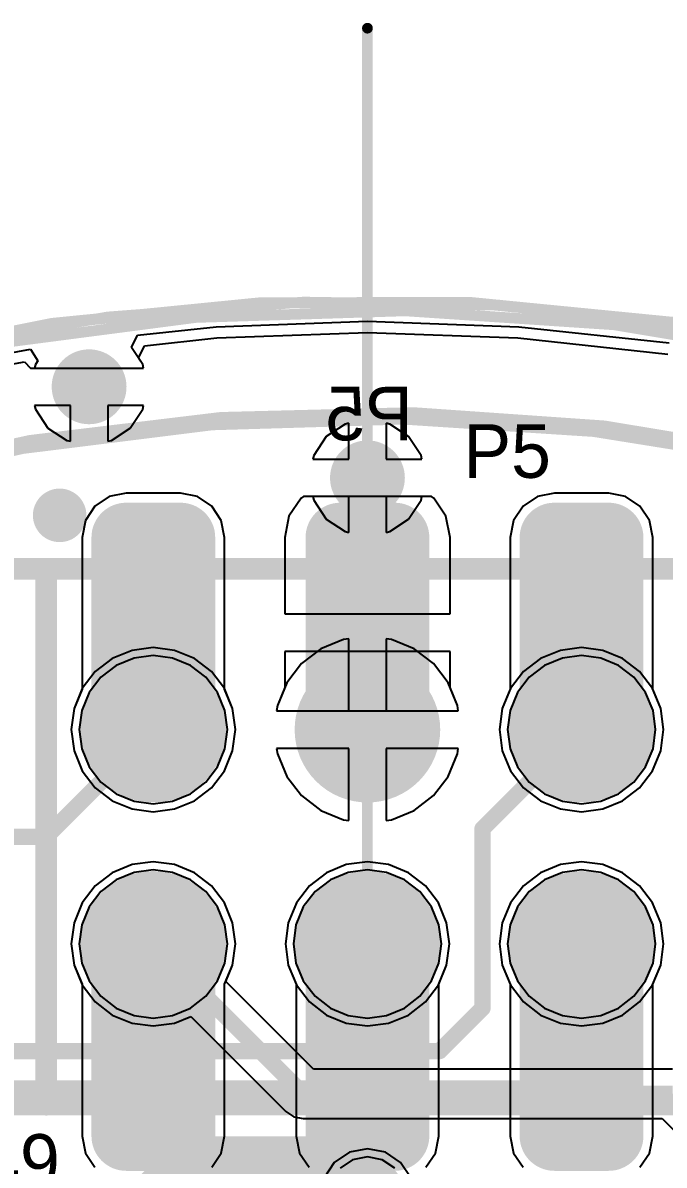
# Model space of a CAD drawing. Header units: millimetres. Extents: x 6 to 417, y 41 to 311.
# Drawn here: x 96.78 to 102.77, y 111.94 to 122.6 of the extents above; entities that cross this region are included whole.
import ezdxf

# ---------------------------------------------------------------- set-up
doc = ezdxf.new("R2010")
doc.units = ezdxf.units.MM
for name, color, linetype in [('BottomLayer', 5, 'Continuous'), ('BottomOverlay', 54, 'Continuous'), ('BottomPaste', 16, 'Continuous'), ('BottomSolder', 6, 'Continuous'), ('DrillDrawing', 1, 'Continuous'), ('KeepOutLayer', 6, 'Continuous'), ('Mechanical2', 216, 'Continuous'), ('Mechanical4', 56, 'Continuous'), ('MidLayer1', 16, 'Continuous'), ('MidLayer2', 76, 'Continuous'), ('MultiLayer', 9, 'Continuous'), ('TopLayer', 1, 'Continuous'), ('TopOverlay', 2, 'Continuous'), ('TopSolder', 216, 'Continuous')]:
    doc.layers.add(name, color=color, linetype=linetype)

msp = doc.modelspace()

# ---------------------------------------------------------------- linework, layer by layer
at = {"layer": 'BottomLayer'}
for p, q in [((97.851, 119.681), (98.587, 119.76)), ((98.587, 119.76), (100, 119.811)), ((100, 119.811), (101.413, 119.76)), ((101.413, 119.76), (102.819, 119.609)), ((97.797, 119.566), (97.851, 119.681)), ((95.789, 119.358), (96.852, 119.55)), ((96.852, 119.55), (96.921, 119.443)), ((97.902, 119.408), (97.797, 119.566)), ((96.921, 119.443), (96.898, 119.408)), ((96.898, 119.408), (96.891, 119.375)), ((96.891, 119.375), (97.909, 119.375)), ((97.909, 119.375), (97.902, 119.408)), ((97.225, 119.025), (96.891, 119.025)), ((96.891, 119.025), (96.898, 118.992)), ((96.898, 118.992), (97.015, 118.815)), ((97.225, 118.691), (97.225, 119.025)), ((97.909, 119.025), (97.575, 119.025)), ((97.575, 119.025), (97.575, 118.691)), ((97.785, 118.815), (97.902, 118.992)), ((97.902, 118.992), (97.909, 119.025)), ((97.015, 118.815), (97.192, 118.698)), ((97.608, 118.698), (97.785, 118.815)), ((99.792, 118.852), (99.615, 118.735)), ((99.825, 118.859), (99.792, 118.852)), ((99.825, 118.525), (99.825, 118.859)), ((100.208, 118.852), (100.175, 118.859)), ((100.175, 118.859), (100.175, 118.525)), ((100.385, 118.735), (100.208, 118.852)), ((97.192, 118.698), (97.225, 118.691)), ((97.575, 118.691), (97.608, 118.698)), ((99.615, 118.735), (99.498, 118.558)), ((100.502, 118.558), (100.385, 118.735)), ((99.498, 118.558), (99.491, 118.525)), ((99.491, 118.525), (99.825, 118.525)), ((100.175, 118.525), (100.509, 118.525)), ((100.509, 118.525), (100.502, 118.558)), ((97.588, 118.175), (97.455, 118.085)), ((97.746, 118.206), (97.588, 118.175)), ((98.254, 118.206), (97.746, 118.206)), ((98.412, 118.175), (98.254, 118.206)), ((98.545, 118.085), (98.412, 118.175)), ((99.38, 118.16), (99.267, 117.992)), ((99.402, 118.175), (99.38, 118.16)), ((100.598, 118.175), (99.402, 118.175)), ((100.62, 118.16), (100.598, 118.175)), ((100.733, 117.992), (100.62, 118.16)), ((101.588, 118.175), (101.455, 118.085)), ((101.746, 118.206), (101.588, 118.175)), ((102.254, 118.206), (101.746, 118.206)), ((102.412, 118.175), (102.254, 118.206)), ((102.545, 118.085), (102.412, 118.175)), ((97.455, 118.085), (97.365, 117.952)), ((98.635, 117.952), (98.545, 118.085)), ((101.455, 118.085), (101.365, 117.952)), ((102.635, 117.952), (102.545, 118.085)), ((97.365, 117.952), (97.334, 117.794)), ((98.666, 117.794), (98.635, 117.952)), ((99.267, 117.992), (99.228, 117.794)), ((100.772, 117.794), (100.733, 117.992)), ((101.365, 117.952), (101.334, 117.794)), ((102.666, 117.794), (102.635, 117.952)), ((97.334, 117.794), (97.334, 116.377)), ((98.666, 116.377), (98.666, 117.794)), ((99.228, 117.794), (99.228, 117.08)), ((100.772, 117.08), (100.772, 117.794)), ((101.334, 117.794), (101.334, 116.377)), ((102.666, 116.377), (102.666, 117.794)), ((99.228, 117.08), (100.772, 117.08)), ((100.772, 116.73), (99.228, 116.73)), ((99.228, 116.73), (99.228, 116.393)), ((100.772, 116.393), (100.772, 116.73)), ((97.334, 116.377), (97.26, 116.198)), ((98.74, 116.198), (98.666, 116.377)), ((99.228, 116.393), (99.159, 116.225)), ((100.841, 116.225), (100.772, 116.393)), ((101.334, 116.377), (101.26, 116.198)), ((102.74, 116.198), (102.666, 116.377)), ((99.159, 116.225), (99.152, 116.175)), ((100.848, 116.175), (100.841, 116.225)), ((97.26, 116.198), (97.234, 116)), ((98.766, 116), (98.74, 116.198)), ((99.152, 116.175), (100.848, 116.175)), ((101.26, 116.198), (101.234, 116)), ((102.766, 116), (102.74, 116.198)), ((97.234, 116), (97.26, 115.802)), ((98.74, 115.802), (98.766, 116)), ((101.234, 116), (101.26, 115.802)), ((102.74, 115.802), (102.766, 116)), ((97.26, 115.802), (97.336, 115.617)), ((98.664, 115.617), (98.74, 115.802)), ((99.825, 115.825), (99.152, 115.825)), ((99.152, 115.825), (99.159, 115.775)), ((99.825, 115.152), (99.825, 115.825)), ((100.848, 115.825), (100.175, 115.825)), ((100.175, 115.825), (100.175, 115.152)), ((100.841, 115.775), (100.848, 115.825)), ((101.26, 115.802), (101.336, 115.617)), ((102.664, 115.617), (102.74, 115.802)), ((99.159, 115.775), (99.246, 115.564)), ((100.754, 115.564), (100.841, 115.775)), ((97.336, 115.617), (97.458, 115.458)), ((98.542, 115.458), (98.664, 115.617)), ((101.336, 115.617), (101.458, 115.458)), ((102.542, 115.458), (102.664, 115.617)), ((99.246, 115.564), (99.384, 115.384)), ((100.616, 115.384), (100.754, 115.564)), ((97.458, 115.458), (97.617, 115.336)), ((98.383, 115.336), (98.542, 115.458)), ((99.384, 115.384), (99.564, 115.246)), ((100.436, 115.246), (100.616, 115.384)), ((101.458, 115.458), (101.617, 115.336)), ((102.383, 115.336), (102.542, 115.458)), ((97.617, 115.336), (97.802, 115.26)), ((97.802, 115.26), (98, 115.234)), ((98, 115.234), (98.198, 115.26)), ((98.198, 115.26), (98.383, 115.336)), ((101.617, 115.336), (101.802, 115.26)), ((101.802, 115.26), (102, 115.234)), ((102, 115.234), (102.198, 115.26)), ((102.198, 115.26), (102.383, 115.336)), ((99.564, 115.246), (99.775, 115.159)), ((99.775, 115.159), (99.825, 115.152)), ((100.175, 115.152), (100.225, 115.159)), ((100.225, 115.159), (100.436, 115.246)), ((97.802, 114.74), (97.617, 114.664)), ((98, 114.766), (97.802, 114.74)), ((98.198, 114.74), (98, 114.766)), ((98.383, 114.664), (98.198, 114.74)), ((99.802, 114.74), (99.617, 114.664)), ((100, 114.766), (99.802, 114.74)), ((100.198, 114.74), (100, 114.766)), ((100.383, 114.664), (100.198, 114.74)), ((101.802, 114.74), (101.617, 114.664)), ((102, 114.766), (101.802, 114.74)), ((102.198, 114.74), (102, 114.766)), ((102.383, 114.664), (102.198, 114.74)), ((97.617, 114.664), (97.458, 114.542)), ((98.542, 114.542), (98.383, 114.664)), ((99.617, 114.664), (99.458, 114.542)), ((100.542, 114.542), (100.383, 114.664)), ((101.617, 114.664), (101.458, 114.542)), ((102.542, 114.542), (102.383, 114.664)), ((97.458, 114.542), (97.336, 114.383)), ((98.664, 114.383), (98.542, 114.542)), ((99.458, 114.542), (99.336, 114.383)), ((100.664, 114.383), (100.542, 114.542)), ((101.458, 114.542), (101.336, 114.383)), ((102.664, 114.383), (102.542, 114.542)), ((97.336, 114.383), (97.26, 114.198)), ((98.74, 114.198), (98.664, 114.383)), ((99.336, 114.383), (99.26, 114.198)), ((100.74, 114.198), (100.664, 114.383)), ((101.336, 114.383), (101.26, 114.198)), ((102.74, 114.198), (102.664, 114.383)), ((97.26, 114.198), (97.234, 114)), ((98.766, 114), (98.74, 114.198)), ((99.26, 114.198), (99.234, 114)), ((100.766, 114), (100.74, 114.198)), ((101.26, 114.198), (101.234, 114)), ((102.766, 114), (102.74, 114.198)), ((97.234, 114), (97.26, 113.802)), ((98.74, 113.802), (98.766, 114)), ((99.234, 114), (99.26, 113.802)), ((100.74, 113.802), (100.766, 114)), ((101.234, 114), (101.26, 113.802)), ((102.74, 113.802), (102.766, 114)), ((97.26, 113.802), (97.334, 113.623)), ((98.666, 113.623), (98.74, 113.802)), ((99.26, 113.802), (99.334, 113.623)), ((100.666, 113.623), (100.74, 113.802)), ((101.26, 113.802), (101.334, 113.623)), ((102.666, 113.623), (102.74, 113.802)), ((97.334, 113.623), (97.334, 112.206)), ((98.666, 112.206), (98.666, 113.623)), ((99.334, 113.623), (99.334, 112.206)), ((100.666, 112.206), (100.666, 113.623)), ((101.334, 113.623), (101.334, 112.206)), ((102.666, 112.206), (102.666, 113.623)), ((97.334, 112.206), (97.365, 112.048)), ((98.635, 112.048), (98.666, 112.206)), ((99.334, 112.206), (99.365, 112.048)), ((100.635, 112.048), (100.666, 112.206)), ((101.334, 112.206), (101.365, 112.048)), ((102.635, 112.048), (102.666, 112.206)), ((97.365, 112.048), (97.455, 111.915)), ((98.545, 111.915), (98.635, 112.048)), ((99.365, 112.048), (99.455, 111.915)), ((100.545, 111.915), (100.635, 112.048)), ((101.365, 112.048), (101.455, 111.915)), ((102.545, 111.915), (102.635, 112.048))]:
    msp.add_line(p, q, dxfattribs=at)
for points, const_width in [([(97.26, 119.2, 1), (97.54, 119.2, 1)], 0.279), ([(99.86, 118.35, 1), (100.14, 118.35, 1)], 0.279), ([(99.898, 118.35, 1), (100.102, 118.35, 1)], 0.203), ([(97.619, 117.794, 1), (97.873, 117.794, 1)], 0.254), ([(98.127, 117.794, 1), (98.381, 117.794, 1)], 0.254), ([(99.619, 117.794, 1), (99.873, 117.794, 1)], 0.254), ([(100.127, 117.794, 1), (100.381, 117.794, 1)], 0.254), ([(101.619, 117.794, 1), (101.873, 117.794, 1)], 0.254), ([(102.127, 117.794, 1), (102.381, 117.794, 1)], 0.254), ([(99.898, 116.905, 1), (100.102, 116.905, 1)], 0.203), ([(97.695, 116, 1), (98.305, 116, 1)], 0.61), ([(99.695, 116, 1), (100.305, 116, 1)], 0.61), ([(101.695, 116, 1), (102.305, 116, 1)], 0.61), ([(97.619, 116.016, 1), (97.873, 116.016, 1)], 0.254), ([(98.127, 116.016, 1), (98.381, 116.016, 1)], 0.254), ([(99.619, 116.016, 1), (99.873, 116.016, 1)], 0.254), ([(100.127, 116.016, 1), (100.381, 116.016, 1)], 0.254), ([(101.619, 116.016, 1), (101.873, 116.016, 1)], 0.254), ([(102.127, 116.016, 1), (102.381, 116.016, 1)], 0.254), ([(97.695, 114, 1), (98.305, 114, 1)], 0.61), ([(99.695, 114, 1), (100.305, 114, 1)], 0.61), ([(101.695, 114, 1), (102.305, 114, 1)], 0.61), ([(97.619, 113.984, 1), (97.873, 113.984, 1)], 0.254), ([(98.127, 113.984, 1), (98.381, 113.984, 1)], 0.254), ([(99.619, 113.984, 1), (99.873, 113.984, 1)], 0.254), ([(100.127, 113.984, 1), (100.381, 113.984, 1)], 0.254), ([(101.619, 113.984, 1), (101.873, 113.984, 1)], 0.254), ([(102.127, 113.984, 1), (102.381, 113.984, 1)], 0.254), ([(99.898, 113.095, 1), (100.102, 113.095, 1)], 0.203), ([(97.619, 112.206, 1), (97.873, 112.206, 1)], 0.254), ([(98.127, 112.206, 1), (98.381, 112.206, 1)], 0.254), ([(99.619, 112.206, 1), (99.873, 112.206, 1)], 0.254), ([(100.127, 112.206, 1), (100.381, 112.206, 1)], 0.254), ([(101.619, 112.206, 1), (101.873, 112.206, 1)], 0.254), ([(102.127, 112.206, 1), (102.381, 112.206, 1)], 0.254)]:
    msp.add_lwpolyline(points, format="xyb", close=True, dxfattribs=dict(at, const_width=const_width))
at = {"layer": 'BottomLayer', "const_width": 0.406}
for points in [[(100, 116.905), (100, 118.35)], [(100, 111.65), (100, 113.095)]]:
    msp.add_lwpolyline(points, dxfattribs=at)
at = {"layer": 'BottomLayer'}
for points in [[(97.746, 118.048), (97.746, 115.762), (98.254, 118.048), (98.254, 115.762)], [(99.746, 118.048), (99.746, 115.762), (100.254, 118.048), (100.254, 115.762)], [(101.746, 118.048), (101.746, 115.762), (102.254, 118.048), (102.254, 115.762)], [(97.492, 117.794), (97.492, 116.016), (98.508, 117.794), (98.508, 116.016)], [(99.492, 117.794), (99.492, 116.016), (100.508, 117.794), (100.508, 116.016)], [(101.492, 117.794), (101.492, 116.016), (102.508, 117.794), (102.508, 116.016)], [(97.746, 114.238), (97.746, 111.952), (98.254, 114.238), (98.254, 111.952)], [(99.746, 114.238), (99.746, 111.952), (100.254, 114.238), (100.254, 111.952)], [(101.746, 114.238), (101.746, 111.952), (102.254, 114.238), (102.254, 111.952)], [(97.492, 113.984), (97.492, 112.206), (98.508, 113.984), (98.508, 112.206)], [(99.492, 113.984), (99.492, 112.206), (100.508, 113.984), (100.508, 112.206)], [(101.492, 113.984), (101.492, 112.206), (102.508, 113.984), (102.508, 112.206)]]:
    msp.add_solid(points, dxfattribs=at)
at = {"layer": 'BottomOverlay'}
for points, const_width in [([(97.25, 118, 1), (97, 118, 1)], 0.25), ([(96.938, 118, 1), (97.063, 118, 1)], 0.125), ([(97.188, 118, 1), (97.313, 118, 1)], 0.125), ([(96.949, 117.5, 1), (97.051, 117.5, 1)], 0.102), ([(96.949, 117.5, 1), (97.051, 117.5, 1)], 0.102), ([(96.949, 117.5, 1), (97.051, 117.5, 1)], 0.102), ([(96.949, 117.5, 1), (97.051, 117.5, 1)], 0.102), ([(96.949, 112.5, 1), (97.051, 112.5, 1)], 0.102), ([(96.949, 112.5, 1), (97.051, 112.5, 1)], 0.102), ([(96.949, 112.5, 1), (97.051, 112.5, 1)], 0.102), ([(96.949, 112.5, 1), (97.051, 112.5, 1)], 0.102)]:
    msp.add_lwpolyline(points, format="xyb", close=True, dxfattribs=dict(at, const_width=const_width))
at = {"layer": 'BottomOverlay', "const_width": 0.203}
for points in [[(91, 117.5), (97, 117.5)], [(97, 112.5), (97, 117.5)], [(97, 112.5), (97, 117.5)], [(97, 117.5), (103, 117.5)], [(91, 112.5), (97, 112.5)], [(97, 112.5), (103, 112.5)]]:
    msp.add_lwpolyline(points, dxfattribs=at)
at = {"layer": 'BottomPaste', "const_width": 0.204}
for points in [[(97.644, 117.794, 1), (97.848, 117.794, 1)], [(98.152, 117.794, 1), (98.356, 117.794, 1)], [(99.644, 117.794, 1), (99.848, 117.794, 1)], [(100.152, 117.794, 1), (100.356, 117.794, 1)], [(101.644, 117.794, 1), (101.848, 117.794, 1)], [(102.152, 117.794, 1), (102.356, 117.794, 1)], [(97.644, 116.016, 1), (97.848, 116.016, 1)], [(98.152, 116.016, 1), (98.356, 116.016, 1)], [(99.644, 116.016, 1), (99.848, 116.016, 1)], [(100.152, 116.016, 1), (100.356, 116.016, 1)], [(101.644, 116.016, 1), (101.848, 116.016, 1)], [(102.152, 116.016, 1), (102.356, 116.016, 1)], [(97.644, 113.984, 1), (97.848, 113.984, 1)], [(98.152, 113.984, 1), (98.356, 113.984, 1)], [(99.644, 113.984, 1), (99.848, 113.984, 1)], [(100.152, 113.984, 1), (100.356, 113.984, 1)], [(101.644, 113.984, 1), (101.848, 113.984, 1)], [(102.152, 113.984, 1), (102.356, 113.984, 1)], [(97.644, 112.206, 1), (97.848, 112.206, 1)], [(98.152, 112.206, 1), (98.356, 112.206, 1)], [(99.644, 112.206, 1), (99.848, 112.206, 1)], [(100.152, 112.206, 1), (100.356, 112.206, 1)], [(101.644, 112.206, 1), (101.848, 112.206, 1)], [(102.152, 112.206, 1), (102.356, 112.206, 1)]]:
    msp.add_lwpolyline(points, format="xyb", close=True, dxfattribs=at)
at = {"layer": 'BottomPaste'}
for points in [[(97.746, 117.998), (97.746, 115.812), (98.254, 117.998), (98.254, 115.812)], [(99.746, 117.998), (99.746, 115.812), (100.254, 117.998), (100.254, 115.812)], [(101.746, 117.998), (101.746, 115.812), (102.254, 117.998), (102.254, 115.812)], [(97.542, 117.794), (97.542, 116.016), (98.458, 117.794), (98.458, 116.016)], [(99.542, 117.794), (99.542, 116.016), (100.458, 117.794), (100.458, 116.016)], [(101.542, 117.794), (101.542, 116.016), (102.458, 117.794), (102.458, 116.016)], [(97.746, 114.188), (97.746, 112.002), (98.254, 114.188), (98.254, 112.002)], [(99.746, 114.188), (99.746, 112.002), (100.254, 114.188), (100.254, 112.002)], [(101.746, 114.188), (101.746, 112.002), (102.254, 114.188), (102.254, 112.002)], [(97.542, 113.984), (97.542, 112.206), (98.458, 113.984), (98.458, 112.206)], [(99.542, 113.984), (99.542, 112.206), (100.458, 113.984), (100.458, 112.206)], [(101.542, 113.984), (101.542, 112.206), (102.458, 113.984), (102.458, 112.206)]]:
    msp.add_solid(points, dxfattribs=at)
at = {"layer": 'BottomSolder'}
for points, const_width in [([(97.225, 119.2, 1), (97.575, 119.2, 1)], 0.349), ([(99.825, 118.35, 1), (100.175, 118.35, 1)], 0.349), ([(97.584, 117.794, 1), (97.908, 117.794, 1)], 0.324), ([(98.092, 117.794, 1), (98.416, 117.794, 1)], 0.324), ([(99.584, 117.794, 1), (99.908, 117.794, 1)], 0.324), ([(100.092, 117.794, 1), (100.416, 117.794, 1)], 0.324), ([(101.584, 117.794, 1), (101.908, 117.794, 1)], 0.324), ([(102.092, 117.794, 1), (102.416, 117.794, 1)], 0.324), ([(97.66, 116, 1), (98.34, 116, 1)], 0.68), ([(99.66, 116, 1), (100.34, 116, 1)], 0.68), ([(101.66, 116, 1), (102.34, 116, 1)], 0.68), ([(97.584, 116.016, 1), (97.908, 116.016, 1)], 0.324), ([(98.092, 116.016, 1), (98.416, 116.016, 1)], 0.324), ([(99.584, 116.016, 1), (99.908, 116.016, 1)], 0.324), ([(100.092, 116.016, 1), (100.416, 116.016, 1)], 0.324), ([(101.584, 116.016, 1), (101.908, 116.016, 1)], 0.324), ([(102.092, 116.016, 1), (102.416, 116.016, 1)], 0.324), ([(97.66, 114, 1), (98.34, 114, 1)], 0.68), ([(99.66, 114, 1), (100.34, 114, 1)], 0.68), ([(101.66, 114, 1), (102.34, 114, 1)], 0.68), ([(97.584, 113.984, 1), (97.908, 113.984, 1)], 0.324), ([(98.092, 113.984, 1), (98.416, 113.984, 1)], 0.324), ([(99.584, 113.984, 1), (99.908, 113.984, 1)], 0.324), ([(100.092, 113.984, 1), (100.416, 113.984, 1)], 0.324), ([(101.584, 113.984, 1), (101.908, 113.984, 1)], 0.324), ([(102.092, 113.984, 1), (102.416, 113.984, 1)], 0.324), ([(97.584, 112.206, 1), (97.908, 112.206, 1)], 0.324), ([(98.092, 112.206, 1), (98.416, 112.206, 1)], 0.324), ([(99.584, 112.206, 1), (99.908, 112.206, 1)], 0.324), ([(100.092, 112.206, 1), (100.416, 112.206, 1)], 0.324), ([(101.584, 112.206, 1), (101.908, 112.206, 1)], 0.324), ([(102.092, 112.206, 1), (102.416, 112.206, 1)], 0.324), ([(99.825, 111.65, 1), (100.175, 111.65, 1)], 0.349)]:
    msp.add_lwpolyline(points, format="xyb", close=True, dxfattribs=dict(at, const_width=const_width))
for points in [[(97.746, 118.118), (97.746, 115.692), (98.254, 118.118), (98.254, 115.692)], [(99.746, 118.118), (99.746, 115.692), (100.254, 118.118), (100.254, 115.692)], [(101.746, 118.118), (101.746, 115.692), (102.254, 118.118), (102.254, 115.692)], [(97.422, 117.794), (97.422, 116.016), (98.578, 117.794), (98.578, 116.016)], [(99.422, 117.794), (99.422, 116.016), (100.578, 117.794), (100.578, 116.016)], [(101.422, 117.794), (101.422, 116.016), (102.578, 117.794), (102.578, 116.016)], [(97.746, 114.308), (97.746, 111.882), (98.254, 114.308), (98.254, 111.882)], [(99.746, 114.308), (99.746, 111.882), (100.254, 114.308), (100.254, 111.882)], [(101.746, 114.308), (101.746, 111.882), (102.254, 114.308), (102.254, 111.882)], [(97.422, 113.984), (97.422, 112.206), (98.578, 113.984), (98.578, 112.206)], [(99.422, 113.984), (99.422, 112.206), (100.578, 113.984), (100.578, 112.206)], [(101.422, 113.984), (101.422, 112.206), (102.578, 113.984), (102.578, 112.206)]]:
    msp.add_solid(points, dxfattribs=at)
at = {"layer": 'DrillDrawing', "const_width": 0.1}
for points in [[(119.986, 99, -39.996351), (119.986, 101)], [(119.982, 99, -39.98872), (119.982, 101)]]:
    msp.add_lwpolyline(points, format="xyb", dxfattribs=at)
at = {"layer": 'DrillDrawing'}
for points, const_width in [([(97.324, 119.2, 1), (97.476, 119.2, 1)], 0.152), ([(99.924, 118.35, 1), (100.076, 118.35, 1)], 0.152), ([(97.797, 116, 1), (98.203, 116, 1)], 0.406), ([(99.797, 116, 1), (100.203, 116, 1)], 0.406), ([(101.797, 116, 1), (102.203, 116, 1)], 0.406), ([(97.797, 114, 1), (98.203, 114, 1)], 0.406), ([(99.797, 114, 1), (100.203, 114, 1)], 0.406), ([(101.797, 114, 1), (102.203, 114, 1)], 0.406)]:
    msp.add_lwpolyline(points, format="xyb", close=True, dxfattribs=dict(at, const_width=const_width))
at = {"layer": 'KeepOutLayer', "const_width": 0.1}
msp.add_lwpolyline([(119.986, 99, -39.996351), (119.986, 101)], format="xyb", dxfattribs=at)
at = {"layer": 'Mechanical2', "const_width": 0.1}
msp.add_lwpolyline([(100, 105.08), (100, 122.547)], dxfattribs=at)
msp.add_lwpolyline([(100, 105.08), (100, 122.547)], dxfattribs=at)
at = {"layer": 'Mechanical2', "const_width": 0.05}
msp.add_lwpolyline([(99.975, 122.547, 1), (100.025, 122.547, 1)], format="xyb", close=True, dxfattribs=at)
msp.add_lwpolyline([(99.975, 122.547, 1), (100.025, 122.547, 1)], format="xyb", close=True, dxfattribs=at)
at = {"layer": 'Mechanical4', "const_width": 0.1}
for points in [[(87.554, 115.652, -0.358073), (112.941, 115.252)], [(87.643, 115.611, -0.357791), (112.902, 115.169)], [(88.667, 115.203, -0.344134), (112.002, 114.686)], [(88.669, 115.124, -0.342849), (111.859, 114.72)]]:
    msp.add_lwpolyline(points, format="xyb", dxfattribs=at)
at = {"layer": 'MidLayer1'}
for p, q in [((97.916, 119.583), (98.594, 119.656)), ((98.594, 119.656), (100, 119.707)), ((100, 119.707), (101.406, 119.656)), ((101.406, 119.656), (102.805, 119.506)), ((97.862, 119.468), (97.916, 119.583)), ((95.811, 119.256), (96.796, 119.434)), ((96.796, 119.434), (96.853, 119.375)), ((97.902, 119.408), (97.862, 119.468)), ((96.853, 119.375), (97.909, 119.375)), ((97.909, 119.375), (97.902, 119.408)), ((97.225, 119.025), (96.891, 119.025)), ((96.891, 119.025), (96.898, 118.992)), ((96.898, 118.992), (97.015, 118.815)), ((97.225, 118.691), (97.225, 119.025)), ((97.909, 119.025), (97.575, 119.025)), ((97.575, 119.025), (97.575, 118.691)), ((97.785, 118.815), (97.902, 118.992)), ((97.902, 118.992), (97.909, 119.025)), ((97.015, 118.815), (97.192, 118.698)), ((97.608, 118.698), (97.785, 118.815)), ((99.792, 118.852), (99.615, 118.735)), ((99.825, 118.859), (99.792, 118.852)), ((99.825, 118.525), (99.825, 118.859)), ((100.208, 118.852), (100.175, 118.859)), ((100.175, 118.859), (100.175, 118.525)), ((100.385, 118.735), (100.208, 118.852)), ((97.192, 118.698), (97.225, 118.691)), ((97.575, 118.691), (97.608, 118.698)), ((99.615, 118.735), (99.498, 118.558)), ((100.502, 118.558), (100.385, 118.735)), ((99.498, 118.558), (99.491, 118.525)), ((99.491, 118.525), (99.825, 118.525)), ((100.175, 118.525), (100.509, 118.525)), ((100.509, 118.525), (100.502, 118.558)), ((99.825, 118.175), (99.491, 118.175)), ((99.491, 118.175), (99.498, 118.142)), ((99.498, 118.142), (99.615, 117.965)), ((99.825, 117.841), (99.825, 118.175)), ((100.509, 118.175), (100.175, 118.175)), ((100.175, 118.175), (100.175, 117.841)), ((100.385, 117.965), (100.502, 118.142)), ((100.502, 118.142), (100.509, 118.175)), ((99.615, 117.965), (99.792, 117.848)), ((100.208, 117.848), (100.385, 117.965)), ((99.792, 117.848), (99.825, 117.841)), ((100.175, 117.841), (100.208, 117.848)), ((99.564, 116.754), (99.384, 116.616)), ((99.775, 116.841), (99.564, 116.754)), ((99.825, 116.848), (99.775, 116.841)), ((99.825, 116.175), (99.825, 116.848)), ((100.225, 116.841), (100.175, 116.848)), ((100.175, 116.848), (100.175, 116.175)), ((100.436, 116.754), (100.225, 116.841)), ((100.616, 116.616), (100.436, 116.754)), ((97.821, 116.668), (97.654, 116.599)), ((98, 116.692), (97.821, 116.668)), ((98.179, 116.668), (98, 116.692)), ((98.346, 116.599), (98.179, 116.668)), ((101.821, 116.668), (101.654, 116.599)), ((102, 116.692), (101.821, 116.668)), ((102.179, 116.668), (102, 116.692)), ((102.346, 116.599), (102.179, 116.668)), ((97.654, 116.599), (97.511, 116.489)), ((98.489, 116.489), (98.346, 116.599)), ((99.384, 116.616), (99.246, 116.436)), ((100.754, 116.436), (100.616, 116.616)), ((101.654, 116.599), (101.511, 116.489)), ((102.489, 116.489), (102.346, 116.599)), ((97.511, 116.489), (97.401, 116.346)), ((98.599, 116.346), (98.489, 116.489)), ((99.246, 116.436), (99.159, 116.225)), ((100.841, 116.225), (100.754, 116.436)), ((101.511, 116.489), (101.401, 116.346)), ((102.599, 116.346), (102.489, 116.489)), ((97.401, 116.346), (97.332, 116.179)), ((98.668, 116.179), (98.599, 116.346)), ((101.401, 116.346), (101.332, 116.179)), ((102.668, 116.179), (102.599, 116.346)), ((99.159, 116.225), (99.152, 116.175)), ((100.848, 116.175), (100.841, 116.225)), ((97.332, 116.179), (97.308, 116)), ((98.692, 116), (98.668, 116.179)), ((99.152, 116.175), (99.825, 116.175)), ((100.175, 116.175), (100.848, 116.175)), ((101.332, 116.179), (101.308, 116)), ((102.692, 116), (102.668, 116.179)), ((97.308, 116), (97.332, 115.821)), ((98.668, 115.821), (98.692, 116)), ((101.308, 116), (101.332, 115.821)), ((102.668, 115.821), (102.692, 116)), ((97.332, 115.821), (97.401, 115.654)), ((98.599, 115.654), (98.668, 115.821)), ((99.825, 115.825), (99.152, 115.825)), ((99.152, 115.825), (99.159, 115.775)), ((99.825, 115.152), (99.825, 115.825)), ((100.848, 115.825), (100.175, 115.825)), ((100.175, 115.825), (100.175, 115.152)), ((100.841, 115.775), (100.848, 115.825)), ((101.332, 115.821), (101.401, 115.654)), ((102.599, 115.654), (102.668, 115.821)), ((99.159, 115.775), (99.246, 115.564)), ((100.754, 115.564), (100.841, 115.775)), ((97.401, 115.654), (97.511, 115.511)), ((98.489, 115.511), (98.599, 115.654)), ((101.401, 115.654), (101.511, 115.511)), ((102.489, 115.511), (102.599, 115.654)), ((97.511, 115.511), (97.654, 115.401)), ((98.346, 115.401), (98.489, 115.511)), ((99.246, 115.564), (99.384, 115.384)), ((100.616, 115.384), (100.754, 115.564)), ((101.511, 115.511), (101.654, 115.401)), ((102.346, 115.401), (102.489, 115.511)), ((97.654, 115.401), (97.821, 115.332)), ((98.179, 115.332), (98.346, 115.401)), ((99.384, 115.384), (99.564, 115.246)), ((100.436, 115.246), (100.616, 115.384)), ((101.654, 115.401), (101.821, 115.332)), ((102.179, 115.332), (102.346, 115.401)), ((97.821, 115.332), (98, 115.308)), ((98, 115.308), (98.179, 115.332)), ((101.821, 115.332), (102, 115.308)), ((102, 115.308), (102.179, 115.332)), ((99.564, 115.246), (99.775, 115.159)), ((99.775, 115.159), (99.825, 115.152)), ((100.175, 115.152), (100.225, 115.159)), ((100.225, 115.159), (100.436, 115.246)), ((97.821, 114.668), (97.654, 114.599)), ((98, 114.692), (97.821, 114.668)), ((98.179, 114.668), (98, 114.692)), ((98.346, 114.599), (98.179, 114.668)), ((99.821, 114.668), (99.654, 114.599)), ((100, 114.692), (99.821, 114.668)), ((100.179, 114.668), (100, 114.692)), ((100.346, 114.599), (100.179, 114.668)), ((101.821, 114.668), (101.654, 114.599)), ((102, 114.692), (101.821, 114.668)), ((102.179, 114.668), (102, 114.692)), ((102.346, 114.599), (102.179, 114.668)), ((97.654, 114.599), (97.511, 114.489)), ((98.489, 114.489), (98.346, 114.599)), ((99.654, 114.599), (99.511, 114.489)), ((100.489, 114.489), (100.346, 114.599)), ((101.654, 114.599), (101.511, 114.489)), ((102.489, 114.489), (102.346, 114.599)), ((97.511, 114.489), (97.401, 114.346)), ((98.599, 114.346), (98.489, 114.489)), ((99.511, 114.489), (99.401, 114.346)), ((100.599, 114.346), (100.489, 114.489)), ((101.511, 114.489), (101.401, 114.346)), ((102.599, 114.346), (102.489, 114.489)), ((97.401, 114.346), (97.332, 114.179)), ((98.668, 114.179), (98.599, 114.346)), ((99.401, 114.346), (99.332, 114.179)), ((100.668, 114.179), (100.599, 114.346)), ((101.401, 114.346), (101.332, 114.179)), ((102.668, 114.179), (102.599, 114.346)), ((97.332, 114.179), (97.308, 114)), ((98.692, 114), (98.668, 114.179)), ((99.332, 114.179), (99.308, 114)), ((100.692, 114), (100.668, 114.179)), ((101.332, 114.179), (101.308, 114)), ((102.692, 114), (102.668, 114.179)), ((97.308, 114), (97.332, 113.821)), ((98.668, 113.821), (98.692, 114)), ((99.308, 114), (99.332, 113.821)), ((100.668, 113.821), (100.692, 114)), ((101.308, 114), (101.332, 113.821)), ((102.668, 113.821), (102.692, 114)), ((97.332, 113.821), (97.401, 113.654)), ((98.599, 113.654), (98.668, 113.821)), ((99.332, 113.821), (99.401, 113.654)), ((100.599, 113.654), (100.668, 113.821)), ((101.332, 113.821), (101.401, 113.654)), ((102.599, 113.654), (102.668, 113.821)), ((97.401, 113.654), (97.511, 113.511)), ((98.489, 113.511), (98.599, 113.654)), ((99.401, 113.654), (99.511, 113.511)), ((100.489, 113.511), (100.599, 113.654)), ((101.401, 113.654), (101.511, 113.511)), ((102.489, 113.511), (102.599, 113.654)), ((97.511, 113.511), (97.654, 113.401)), ((98.346, 113.401), (98.489, 113.511)), ((99.511, 113.511), (99.654, 113.401)), ((100.346, 113.401), (100.489, 113.511)), ((101.511, 113.511), (101.654, 113.401)), ((102.346, 113.401), (102.489, 113.511)), ((97.654, 113.401), (97.821, 113.332)), ((98.179, 113.332), (98.346, 113.401)), ((99.654, 113.401), (99.821, 113.332)), ((100.179, 113.332), (100.346, 113.401)), ((101.654, 113.401), (101.821, 113.332)), ((102.179, 113.332), (102.346, 113.401)), ((97.821, 113.332), (98, 113.308)), ((98, 113.308), (98.179, 113.332)), ((99.821, 113.332), (100, 113.308)), ((100, 113.308), (100.179, 113.332)), ((101.821, 113.332), (102, 113.308)), ((102, 113.308), (102.179, 113.332)), ((99.861, 111.985), (99.744, 111.906)), ((100, 112.013), (99.861, 111.985)), ((100.139, 111.985), (100, 112.013)), ((100.256, 111.906), (100.139, 111.985))]:
    msp.add_line(p, q, dxfattribs=at)
for points, const_width in [([(97.26, 119.2, 1), (97.54, 119.2, 1)], 0.279), ([(99.86, 118.35, 1), (100.14, 118.35, 1)], 0.279), ([(97.695, 116, 1), (98.305, 116, 1)], 0.61), ([(99.695, 116, 1), (100.305, 116, 1)], 0.61), ([(101.695, 116, 1), (102.305, 116, 1)], 0.61), ([(97.695, 114, 1), (98.305, 114, 1)], 0.61), ([(99.695, 114, 1), (100.305, 114, 1)], 0.61), ([(101.695, 114, 1), (102.305, 114, 1)], 0.61)]:
    msp.add_lwpolyline(points, format="xyb", close=True, dxfattribs=dict(at, const_width=const_width))
at = {"layer": 'MidLayer2'}
for points, const_width in [([(97.26, 119.2, 1), (97.54, 119.2, 1)], 0.279), ([(99.86, 118.35, 1), (100.14, 118.35, 1)], 0.279), ([(97.695, 116, 1), (98.305, 116, 1)], 0.61), ([(99.695, 116, 1), (100.305, 116, 1)], 0.61), ([(101.695, 116, 1), (102.305, 116, 1)], 0.61), ([(97.962, 116, 1), (98.038, 116, 1)], 0.0762), ([(101.962, 116, 1), (102.038, 116, 1)], 0.0762), ([(101.037, 115.075, 1), (101.113, 115.075, 1)], 0.0762), ([(101.037, 115.075, 1), (101.113, 115.075, 1)], 0.0762), ([(96.962, 115, 1), (97.038, 115, 1)], 0.0762), ([(96.987, 115.025, 1), (97.063, 115.025, 1)], 0.0762), ([(97.695, 114, 1), (98.305, 114, 1)], 0.61), ([(99.695, 114, 1), (100.305, 114, 1)], 0.61), ([(101.695, 114, 1), (102.305, 114, 1)], 0.61), ([(101.962, 114, 1), (102.038, 114, 1)], 0.0762), ([(101.037, 113.4, 1), (101.113, 113.4, 1)], 0.0762), ([(101.037, 113.4, 1), (101.113, 113.4, 1)], 0.0762), ([(101.962, 113.125, 1), (102.038, 113.125, 1)], 0.0762), ([(101.962, 113.125, 1), (102.038, 113.125, 1)], 0.0762), ([(100.637, 113, 1), (100.713, 113, 1)], 0.0762), ([(100.637, 113, 1), (100.713, 113, 1)], 0.0762), ([(101.487, 112.65, 1), (101.563, 112.65, 1)], 0.0762), ([(101.487, 112.65, 1), (101.563, 112.65, 1)], 0.0762), ([(98.223, 112, 1), (98.427, 112, 1)], 0.203), ([(98.223, 112, 1), (98.427, 112, 1)], 0.203), ([(99.573, 112, 1), (99.777, 112, 1)], 0.203), ([(99.573, 112, 1), (99.777, 112, 1)], 0.203)]:
    msp.add_lwpolyline(points, format="xyb", close=True, dxfattribs=dict(at, const_width=const_width))
for points, const_width in [([(97.025, 115.025), (98, 116)], 0.152), ([(101.075, 115.075), (102, 116)], 0.152), ([(101.075, 113.4), (101.075, 115.075)], 0.152), ([(93.575, 115), (97, 115)], 0.152), ([(102, 113.125), (102, 114)], 0.152), ([(100.675, 113), (101.075, 113.4)], 0.152), ([(101.525, 112.65), (102, 113.125)], 0.152), ([(93.225, 113), (100.675, 113)], 0.152), ([(93.375, 112.65), (101.525, 112.65)], 0.152), ([(97.55, 111.225), (98.325, 112)], 0.406), ([(98.325, 112), (99.675, 112)], 0.406), ([(99.675, 112), (100, 111.675)], 0.406)]:
    msp.add_lwpolyline(points, dxfattribs=dict(at, const_width=const_width))
at = {"layer": 'MultiLayer'}
for points, const_width in [([(97.26, 119.2, 1), (97.54, 119.2, 1)], 0.279), ([(99.86, 118.35, 1), (100.14, 118.35, 1)], 0.279), ([(97.695, 116, 1), (98.305, 116, 1)], 0.61), ([(99.695, 116, 1), (100.305, 116, 1)], 0.61), ([(101.695, 116, 1), (102.305, 116, 1)], 0.61), ([(97.695, 114, 1), (98.305, 114, 1)], 0.61), ([(99.695, 114, 1), (100.305, 114, 1)], 0.61), ([(101.695, 114, 1), (102.305, 114, 1)], 0.61)]:
    msp.add_lwpolyline(points, format="xyb", close=True, dxfattribs=dict(at, const_width=const_width))
at = {"layer": 'TopLayer'}
for p, q in [((97.851, 119.681), (98.587, 119.76)), ((98.587, 119.76), (100, 119.811)), ((100, 119.811), (101.413, 119.76)), ((101.413, 119.76), (102.819, 119.609)), ((97.797, 119.566), (97.851, 119.681)), ((95.789, 119.358), (96.852, 119.55)), ((96.852, 119.55), (96.921, 119.443)), ((97.902, 119.408), (97.797, 119.566)), ((96.921, 119.443), (96.898, 119.408)), ((96.898, 119.408), (96.891, 119.375)), ((96.891, 119.375), (97.909, 119.375)), ((97.909, 119.375), (97.902, 119.408)), ((97.225, 119.025), (96.891, 119.025)), ((96.891, 119.025), (96.898, 118.992)), ((96.898, 118.992), (97.015, 118.815)), ((97.225, 118.691), (97.225, 119.025)), ((97.909, 119.025), (97.575, 119.025)), ((97.575, 119.025), (97.575, 118.691)), ((97.785, 118.815), (97.902, 118.992)), ((97.902, 118.992), (97.909, 119.025)), ((97.015, 118.815), (97.192, 118.698)), ((97.608, 118.698), (97.785, 118.815)), ((99.792, 118.852), (99.615, 118.735)), ((99.825, 118.859), (99.792, 118.852)), ((99.825, 118.525), (99.825, 118.859)), ((100.208, 118.852), (100.175, 118.859)), ((100.175, 118.859), (100.175, 118.525)), ((100.385, 118.735), (100.208, 118.852)), ((97.192, 118.698), (97.225, 118.691)), ((97.575, 118.691), (97.608, 118.698)), ((99.615, 118.735), (99.498, 118.558)), ((100.502, 118.558), (100.385, 118.735)), ((99.498, 118.558), (99.491, 118.525)), ((99.491, 118.525), (99.825, 118.525)), ((100.175, 118.525), (100.509, 118.525)), ((100.509, 118.525), (100.502, 118.558)), ((99.825, 118.175), (99.491, 118.175)), ((99.491, 118.175), (99.498, 118.142)), ((99.498, 118.142), (99.615, 117.965)), ((99.825, 117.841), (99.825, 118.175)), ((100.509, 118.175), (100.175, 118.175)), ((100.175, 118.175), (100.175, 117.841)), ((100.385, 117.965), (100.502, 118.142)), ((100.502, 118.142), (100.509, 118.175)), ((99.615, 117.965), (99.792, 117.848)), ((100.208, 117.848), (100.385, 117.965)), ((99.792, 117.848), (99.825, 117.841)), ((100.175, 117.841), (100.208, 117.848)), ((98, 116.766), (97.802, 116.74)), ((98.198, 116.74), (98, 116.766)), ((99.564, 116.754), (99.384, 116.616)), ((99.775, 116.841), (99.564, 116.754)), ((99.825, 116.848), (99.775, 116.841)), ((99.825, 116.175), (99.825, 116.848)), ((100.225, 116.841), (100.175, 116.848)), ((100.175, 116.848), (100.175, 116.175)), ((100.436, 116.754), (100.225, 116.841)), ((100.616, 116.616), (100.436, 116.754)), ((102, 116.766), (101.802, 116.74)), ((102.198, 116.74), (102, 116.766)), ((97.617, 116.664), (97.458, 116.542)), ((97.802, 116.74), (97.617, 116.664)), ((98.383, 116.664), (98.198, 116.74)), ((98.542, 116.542), (98.383, 116.664)), ((101.617, 116.664), (101.458, 116.542)), ((101.802, 116.74), (101.617, 116.664)), ((102.383, 116.664), (102.198, 116.74)), ((102.542, 116.542), (102.383, 116.664)), ((97.458, 116.542), (97.336, 116.383)), ((98.664, 116.383), (98.542, 116.542)), ((99.384, 116.616), (99.246, 116.436)), ((100.754, 116.436), (100.616, 116.616)), ((101.458, 116.542), (101.336, 116.383)), ((102.664, 116.383), (102.542, 116.542)), ((99.246, 116.436), (99.159, 116.225)), ((100.841, 116.225), (100.754, 116.436)), ((97.336, 116.383), (97.26, 116.198)), ((98.74, 116.198), (98.664, 116.383)), ((101.336, 116.383), (101.26, 116.198)), ((102.74, 116.198), (102.664, 116.383)), ((99.159, 116.225), (99.152, 116.175)), ((100.848, 116.175), (100.841, 116.225)), ((97.26, 116.198), (97.234, 116)), ((98.766, 116), (98.74, 116.198)), ((99.152, 116.175), (99.825, 116.175)), ((100.175, 116.175), (100.848, 116.175)), ((101.26, 116.198), (101.234, 116)), ((102.766, 116), (102.74, 116.198)), ((97.234, 116), (97.26, 115.802)), ((98.74, 115.802), (98.766, 116)), ((101.234, 116), (101.26, 115.802)), ((102.74, 115.802), (102.766, 116)), ((97.26, 115.802), (97.336, 115.617)), ((98.664, 115.617), (98.74, 115.802)), ((99.825, 115.825), (99.152, 115.825)), ((99.152, 115.825), (99.159, 115.775)), ((99.825, 115.152), (99.825, 115.825)), ((100.848, 115.825), (100.175, 115.825)), ((100.175, 115.825), (100.175, 115.152)), ((100.841, 115.775), (100.848, 115.825)), ((101.26, 115.802), (101.336, 115.617)), ((102.664, 115.617), (102.74, 115.802)), ((99.159, 115.775), (99.246, 115.564)), ((100.754, 115.564), (100.841, 115.775)), ((97.336, 115.617), (97.458, 115.458)), ((98.542, 115.458), (98.664, 115.617)), ((101.336, 115.617), (101.458, 115.458)), ((102.542, 115.458), (102.664, 115.617)), ((99.246, 115.564), (99.384, 115.384)), ((100.616, 115.384), (100.754, 115.564)), ((97.458, 115.458), (97.617, 115.336)), ((98.383, 115.336), (98.542, 115.458)), ((99.384, 115.384), (99.564, 115.246)), ((100.436, 115.246), (100.616, 115.384)), ((101.458, 115.458), (101.617, 115.336)), ((102.383, 115.336), (102.542, 115.458)), ((97.617, 115.336), (97.802, 115.26)), ((97.802, 115.26), (98, 115.234)), ((98, 115.234), (98.198, 115.26)), ((98.198, 115.26), (98.383, 115.336)), ((101.617, 115.336), (101.802, 115.26)), ((101.802, 115.26), (102, 115.234)), ((102, 115.234), (102.198, 115.26)), ((102.198, 115.26), (102.383, 115.336)), ((99.564, 115.246), (99.775, 115.159)), ((99.775, 115.159), (99.825, 115.152)), ((100.175, 115.152), (100.225, 115.159)), ((100.225, 115.159), (100.436, 115.246)), ((97.802, 114.74), (97.617, 114.664)), ((98, 114.766), (97.802, 114.74)), ((98.198, 114.74), (98, 114.766)), ((98.383, 114.664), (98.198, 114.74)), ((99.802, 114.74), (99.617, 114.664)), ((100, 114.766), (99.802, 114.74)), ((100.198, 114.74), (100, 114.766)), ((100.383, 114.664), (100.198, 114.74)), ((101.802, 114.74), (101.617, 114.664)), ((102, 114.766), (101.802, 114.74)), ((102.198, 114.74), (102, 114.766)), ((102.383, 114.664), (102.198, 114.74)), ((97.617, 114.664), (97.458, 114.542)), ((98.542, 114.542), (98.383, 114.664)), ((99.617, 114.664), (99.458, 114.542)), ((100.542, 114.542), (100.383, 114.664)), ((101.617, 114.664), (101.458, 114.542)), ((102.542, 114.542), (102.383, 114.664)), ((97.458, 114.542), (97.336, 114.383)), ((98.664, 114.383), (98.542, 114.542)), ((99.458, 114.542), (99.336, 114.383)), ((100.664, 114.383), (100.542, 114.542)), ((101.458, 114.542), (101.336, 114.383)), ((102.664, 114.383), (102.542, 114.542)), ((97.336, 114.383), (97.26, 114.198)), ((98.74, 114.198), (98.664, 114.383)), ((99.336, 114.383), (99.26, 114.198)), ((100.74, 114.198), (100.664, 114.383)), ((101.336, 114.383), (101.26, 114.198)), ((102.74, 114.198), (102.664, 114.383)), ((97.26, 114.198), (97.234, 114)), ((98.766, 114), (98.74, 114.198)), ((99.26, 114.198), (99.234, 114)), ((100.766, 114), (100.74, 114.198)), ((101.26, 114.198), (101.234, 114)), ((102.766, 114), (102.74, 114.198)), ((97.234, 114), (97.26, 113.802)), ((98.74, 113.802), (98.766, 114)), ((99.234, 114), (99.26, 113.802)), ((100.74, 113.802), (100.766, 114)), ((101.234, 114), (101.26, 113.802)), ((102.74, 113.802), (102.766, 114)), ((97.26, 113.802), (97.336, 113.617)), ((98.677, 113.649), (98.74, 113.802)), ((99.26, 113.802), (99.336, 113.617)), ((100.664, 113.617), (100.74, 113.802)), ((101.26, 113.802), (101.336, 113.617)), ((102.664, 113.617), (102.74, 113.802)), ((97.336, 113.617), (97.458, 113.458)), ((99.496, 112.831), (98.677, 113.649)), ((99.336, 113.617), (99.458, 113.458)), ((100.542, 113.458), (100.664, 113.617)), ((101.336, 113.617), (101.458, 113.458)), ((102.542, 113.458), (102.664, 113.617)), ((97.458, 113.458), (97.617, 113.336)), ((99.458, 113.458), (99.617, 113.336)), ((100.383, 113.336), (100.542, 113.458)), ((101.458, 113.458), (101.617, 113.336)), ((102.383, 113.336), (102.542, 113.458)), ((97.617, 113.336), (97.802, 113.26)), ((99.617, 113.336), (99.802, 113.26)), ((100.198, 113.26), (100.383, 113.336)), ((101.617, 113.336), (101.802, 113.26)), ((102.198, 113.26), (102.383, 113.336)), ((97.802, 113.26), (98, 113.234)), ((98, 113.234), (98.198, 113.26)), ((98.198, 113.26), (98.351, 113.323)), ((98.351, 113.323), (99.237, 112.437)), ((99.802, 113.26), (100, 113.234)), ((100, 113.234), (100.198, 113.26)), ((101.802, 113.26), (102, 113.234)), ((102, 113.234), (102.198, 113.26)), ((102.85, 112.831), (99.496, 112.831)), ((99.237, 112.437), (99.312, 112.387)), ((99.312, 112.387), (99.4, 112.369)), ((99.4, 112.369), (102.754, 112.369)), ((102.754, 112.369), (103.831, 111.293)), ((100, 112.088), (99.832, 112.055)), ((100.168, 112.055), (100, 112.088)), ((99.69, 111.96), (99.596, 111.818)), ((99.832, 112.055), (99.69, 111.96)), ((100.31, 111.96), (100.168, 112.055)), ((100.405, 111.818), (100.31, 111.96))]:
    msp.add_line(p, q, dxfattribs=at)
for points, const_width in [([(97.26, 119.2, 1), (97.54, 119.2, 1)], 0.279), ([(99.86, 118.35, 1), (100.14, 118.35, 1)], 0.279), ([(97.695, 116, 1), (98.305, 116, 1)], 0.61), ([(99.695, 116, 1), (100.305, 116, 1)], 0.61), ([(101.695, 116, 1), (102.305, 116, 1)], 0.61), ([(97.695, 114, 1), (98.305, 114, 1)], 0.61), ([(99.695, 114, 1), (100.305, 114, 1)], 0.61), ([(101.695, 114, 1), (102.305, 114, 1)], 0.61), ([(97.962, 114, 1), (98.038, 114, 1)], 0.0762), ([(99.362, 112.6, 1), (99.438, 112.6, 1)], 0.0762), ([(99.362, 112.6, 1), (99.438, 112.6, 1)], 0.0762)]:
    msp.add_lwpolyline(points, format="xyb", close=True, dxfattribs=dict(at, const_width=const_width))
at = {"layer": 'TopLayer', "const_width": 0.152}
for points in [[(98, 114), (99.4, 112.6)], [(99.4, 112.6), (102.85, 112.6)]]:
    msp.add_lwpolyline(points, dxfattribs=at)
at = {"layer": 'TopSolder'}
for points, const_width in [([(99.825, 118.35, 1), (100.175, 118.35, 1)], 0.349), ([(97.66, 116, 1), (98.34, 116, 1)], 0.68), ([(99.66, 116, 1), (100.34, 116, 1)], 0.68), ([(101.66, 116, 1), (102.34, 116, 1)], 0.68), ([(97.66, 114, 1), (98.34, 114, 1)], 0.68), ([(99.66, 114, 1), (100.34, 114, 1)], 0.68), ([(101.66, 114, 1), (102.34, 114, 1)], 0.68)]:
    msp.add_lwpolyline(points, format="xyb", close=True, dxfattribs=dict(at, const_width=const_width))

# ---------------------------------------------------------------- texts
at = {"layer": 'BottomOverlay', "text_generation_flag": 2}
msp.add_text('P5', height=0.5, rotation=360, dxfattribs=at).set_placement((100.425, 118.7))
at = {"layer": 'TopOverlay'}
msp.add_text('P5', height=0.5, dxfattribs=at).set_placement((100.896, 118.35))
msp.add_text('C49', height=0.5, rotation=360, dxfattribs=at).set_placement((95.9, 111.724))

doc.saveas('drawing.dxf')
